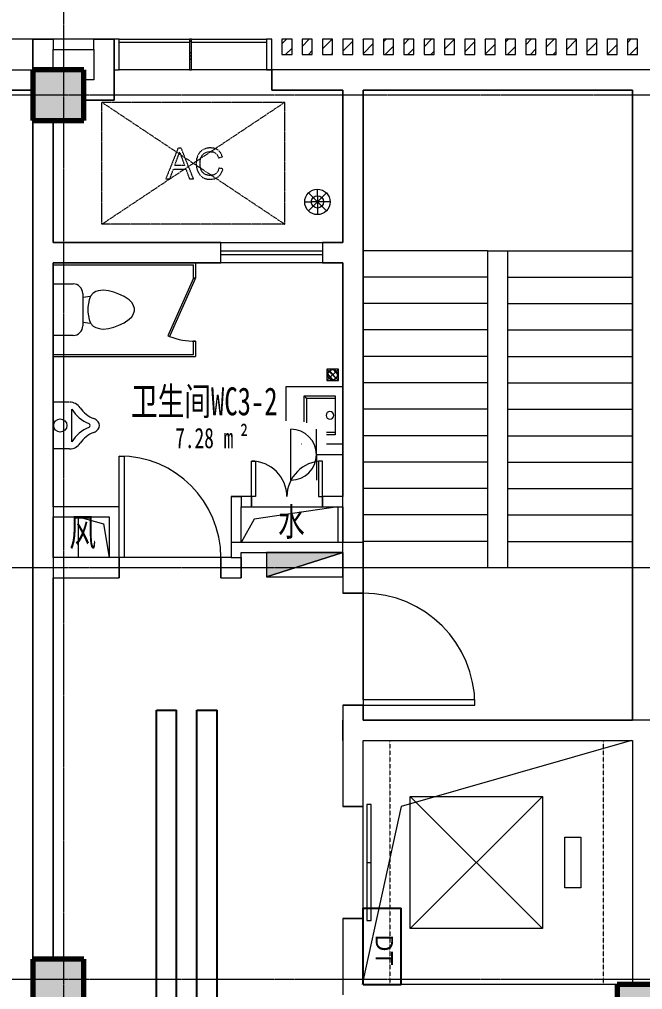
# Model space of a CAD drawing. Header units: millimetres. Extents: x 147592 to 208617, y -27981 to 8299.
# Drawn here: x 164868 to 171000, y -8800 to 746 of the extents above; entities that cross this region are included whole.
import ezdxf

# ---------------------------------------------------------------- set-up
doc = ezdxf.new("R2010")
doc.units = ezdxf.units.MM
for name, pattern in [('Dash_2_', [6.35, 3.175, -3.175]), ('TJ Dash', [1.6, 1, -0.6]), ('划线', [6.35, 3.175, -3.175]), ('架空线', [3.97, 2.38, -1.59]), ('轴网线', [22.24, 12.7, -3.18, 3.18, -3.18])]:
    doc.linetypes.add(name, pattern=pattern)
for name, color, linetype, lineweight, true_color in [('A-____-NOTE-TEXT', 1, 'Continuous', 25, 0xff0000), ('A-DOOR-____-MCUT', 7, 'Continuous', 13, 0x00007f), ('A-FLOR-____-OTLN', 7, 'Continuous', 13, 0x007f00), ('A-GLAZ-____-OTLN', 7, 'Continuous', 13, 0x00007f)]:
    doc.layers.add(name, color=color, linetype=linetype, lineweight=lineweight, true_color=true_color)
for name, color, linetype, lineweight in [('A-AREA-____-IDEN', 7, 'Continuous', 5), ('A-DETL-____-OTLN', 7, 'Continuous', 5), ('A-DETL-GENF-OTLN', 7, 'Continuous', 5), ('A-GLAZ-CWMG-MCUT', 7, 'Continuous', 13), ('A-GLAZ-CWMG-OTLN', 7, 'Continuous', 5), ('A-WALL-____-MCUT', 7, 'Continuous', 13), ('A-WALL-____-OTLN', 7, 'Continuous', 13), ('E-CABL-TRAY-OTLN', 7, 'Continuous', 35), ('E-ELEC-FIXT-OTLN', 7, 'Continuous', 5), ('I-WALL-____-OTLN', 7, 'Continuous', 13), ('M-EQPM-____-HDLN', 7, '划线', 5), ('P-SANR-FIXT-HDLN', 7, '划线', 5), ('P-SANR-FIXT-OTLN', 7, 'Continuous', 5), ('Q-SPCQ-____-OTLN', 7, 'Continuous', 5), ('S-GRID-____-OTLN', 7, 'Continuous', 5), ('S-STRS-____-OTLN', 7, 'Continuous', 5)]:
    doc.layers.add(name, color=color, linetype=linetype, lineweight=lineweight)
doc.styles.add('TJ_FangSong', font='', dxfattribs={"height": 170})
doc.styles.add('仿宋', font='', dxfattribs={"width": 0.7, "height": 200})
doc.styles.add('仿宋_1', font='', dxfattribs={"width": 0.7, "height": 275})
doc.styles.get('TJ_FangSong').set_extended_font_data('TJ_FangSong')
doc.styles.get('仿宋').set_extended_font_data('FangSong')
doc.styles.get('仿宋_1').set_extended_font_data('FangSong')

# ---------------------------------------------------------------- blocks, each defined once
blk = doc.blocks.new('TJ单扇平开门 - M1023-2001523-ELV_4F')
at = {"layer": 'A-DOOR-____-MCUT', "color": 251, "lineweight": 5, "true_color": 0x515151}
for p, q in [((450, -100), (500, -100)), ((450, -1100), (450, -100)), ((500, -100), (500, -600)), ((500, -600), (500, -1100)), ((500, -1100), (450, -1100))]:
    blk.add_line(p, q, dxfattribs=at)
at = {"layer": 'A-DOOR-____-MCUT', "color": 173, "lineweight": 5, "true_color": 0x5151be}
blk.add_arc((500, -100), 1000, 180, 270, dxfattribs=at)
blk = doc.blocks.new('矩形竖梃 - 50_300mm 长方形-V18-ELV_4F')
at = {"layer": 'A-GLAZ-CWMG-MCUT', "color": 251, "lineweight": 5, "true_color": 0x515151}
for p, q in [((-50, 300), (0, 300)), ((-50, 0), (-50, 300)), ((0, 300), (0, 0)), ((0, 0), (-50, 0))]:
    blk.add_line(p, q, dxfattribs=at)
blk = doc.blocks.new('矩形竖梃 - 50_300mm 长方形-V19-ELV_4F')
at = {"layer": 'A-GLAZ-CWMG-MCUT', "color": 251, "lineweight": 5, "true_color": 0x515151}
for p, q in [((0, 300), (-50, 300)), ((-50, 300), (-50, 0)), ((0, 0), (0, 300)), ((-50, 0), (0, 0))]:
    blk.add_line(p, q, dxfattribs=at)
blk = doc.blocks.new('矩形竖梃 - 30mm 正方形-2021529-ELV_4F')
at = {"layer": 'A-GLAZ-CWMG-OTLN', "color": 251, "true_color": 0x515151}
for p, q in [((165850, 550), (166540, 550)), ((166540, 520), (165850, 520))]:
    blk.add_line(p, q, dxfattribs=at)
blk = doc.blocks.new('矩形竖梃 - 30mm 正方形-2021532-ELV_4F')
at = {"layer": 'A-GLAZ-CWMG-OTLN', "color": 251, "true_color": 0x515151}
for p, q in [((166560, 550), (167300, 550)), ((167300, 520), (166560, 520))]:
    blk.add_line(p, q, dxfattribs=at)
blk = doc.blocks.new('电梯门 - 1100mm_入口宽度-1329516-ELV_4F')
at = {"layer": 'Q-SPCQ-____-OTLN', "color": 251, "true_color": 0x515151}
for p, q in [((570, 180), (-570, 180)), ((-570, 180), (-570, 135)), ((-570, 135), (570, 135)), ((0, 135), (0, 180)), ((570, 135), (570, 180))]:
    blk.add_line(p, q, dxfattribs=at)
blk = doc.blocks.new('左右推拉窗 - C1015-1399711-ELV_4F')
at = {"layer": 'A-GLAZ-____-OTLN', "color": 251, "lineweight": 5, "true_color": 0x515151}
for p, q in [((-490.5, -166.9), (-490.5, 33.1)), ((-490.5, 33.1), (509.5, 33.1)), ((509.5, 33.1), (509.5, -166.9)), ((-490.5, -46.9), (509.5, -46.9)), ((509.5, -86.9), (-490.5, -86.9)), ((509.5, -166.9), (-490.5, -166.9))]:
    blk.add_line(p, q, dxfattribs=at)
blk = doc.blocks.new('TJ客梯 - 1300_1300 TYP2-2462570-ELV_4F')
at = {"layer": 'Q-SPCQ-____-OTLN', "color": 13, "linetype": 'TJ Dash', "true_color": 0xff5151}
for p, q in [((1200, 1050), (-1200, 1050)), ((-1200, -1050), (-1200, 1050)), ((1200, 1050), (-1200, 1050)), ((1200, 1050), (1200, -1050)), ((1200, -1050), (-1200, -1050)), ((1200, -1050), (-1200, -1050))]:
    blk.add_line(p, q, dxfattribs=at)
at = {"layer": 'Q-SPCQ-____-OTLN', "color": 131, "true_color": 0x51ffff}
for p, q in [((-650, 850), (650, -450)), ((650, 850), (-650, -450)), ((-650, -450), (-650, 850)), ((-650, 850), (650, 850)), ((650, 850), (650, -450)), ((650, -450), (-650, -450)), ((-250, -830), (-250, -670)), ((-250, -670), (250, -670)), ((250, -670), (250, -830)), ((250, -830), (-250, -830))]:
    blk.add_line(p, q, dxfattribs=at)
blk = doc.blocks.new('TJ双扇平开门 - FMC0723-2632022-ELV_4F')
at = {"layer": 'A-DOOR-____-MCUT', "color": 251, "lineweight": 5, "true_color": 0x515151}
for p, q in [((-350, 50), (-350, 400)), ((-350, 400), (-310, 400)), ((-310, 400), (-310, 50)), ((350, 400), (310, 400)), ((310, 400), (310, 50)), ((350, 50), (350, 400)), ((-310, 50), (-350, 50)), ((310, 50), (350, 50))]:
    blk.add_line(p, q, dxfattribs=at)
at = {"layer": 'A-DOOR-____-MCUT', "color": 173, "lineweight": 5, "true_color": 0x5151be}
for centre, start, end in [((-350, 50), 0, 90), ((350, 50), 90, 180)]:
    blk.add_arc(centre, 350, start, end, dxfattribs=at)
blk = doc.blocks.new('消火栓明装 - 消火栓明装-1641868-ELV_4F')
at = {"layer": 'A-DETL-GENF-OTLN', "true_color": 0x888888}
blk.add_hatch(color=252, dxfattribs=at).paths.add_polyline_path([(-375, -240), (375, 0), (-375, 0)], flags=0)
at = {"layer": 'A-DETL-GENF-OTLN', "color": 251, "true_color": 0x515151}
for p, q in [((375, 0), (-375, -240)), ((-375, -240), (375, 0)), ((375, 0), (-375, 0)), ((-375, 0), (-375, -240)), ((375, -240), (375, 0)), ((-375, -240), (375, -240))]:
    blk.add_line(p, q, dxfattribs=at)
blk = doc.blocks.new('矩形竖梃 - 100_100mm 木色铝方通-1971213-ELV_4F')
at = {"layer": 'A-GLAZ-CWMG-OTLN', "true_color": 0x515151}
h = blk.add_hatch(dxfattribs=at)
h.set_pattern_fill('FP_29', color=251, style=0, pattern_type=2)
h.set_pattern_definition([(315, (-167500.01, 549.98), (70.71068, 70.71068), [])])
h.paths.add_polyline_path([(50, 150), (50, 0), (-50, 0), (-50, 150)], flags=0)
at = {"layer": 'A-GLAZ-CWMG-MCUT', "color": 251, "lineweight": 5, "true_color": 0x515151}
for p, q in [((-50, 150), (50, 150)), ((-50, 0), (-50, 150)), ((50, 150), (50, 0)), ((50, 0), (-50, 0))]:
    blk.add_line(p, q, dxfattribs=at)
blk = doc.blocks.new('矩形竖梃 - 100_100mm 木色铝方通-V41-ELV_4F')
at = {"layer": 'A-GLAZ-CWMG-OTLN', "true_color": 0x515151}
h = blk.add_hatch(dxfattribs=at)
h.set_pattern_fill('FP_30', color=251, style=0, pattern_type=2)
h.set_pattern_definition([(315, (-167700.01, 549.98), (70.71068, 70.71068), [])])
h.paths.add_polyline_path([(50, 150), (50, 0), (-50, 0), (-50, 150)], flags=0)
at = {"layer": 'A-GLAZ-CWMG-MCUT', "color": 251, "lineweight": 5, "true_color": 0x515151}
for p, q in [((-50, 150), (50, 150)), ((-50, 0), (-50, 150)), ((50, 150), (50, 0)), ((50, 0), (-50, 0))]:
    blk.add_line(p, q, dxfattribs=at)
blk = doc.blocks.new('矩形竖梃 - 100_100mm 木色铝方通-V42-ELV_4F')
at = {"layer": 'A-GLAZ-CWMG-OTLN', "true_color": 0x515151}
h = blk.add_hatch(dxfattribs=at)
h.set_pattern_fill('FP_31', color=251, style=0, pattern_type=2)
h.set_pattern_definition([(315, (-167900.01, 549.98), (70.71068, 70.71068), [])])
h.paths.add_polyline_path([(50, 150), (50, 0), (-50, 0), (-50, 150)], flags=0)
at = {"layer": 'A-GLAZ-CWMG-MCUT', "color": 251, "lineweight": 5, "true_color": 0x515151}
for p, q in [((-50, 150), (50, 150)), ((-50, 0), (-50, 150)), ((50, 150), (50, 0)), ((50, 0), (-50, 0))]:
    blk.add_line(p, q, dxfattribs=at)
blk = doc.blocks.new('矩形竖梃 - 100_100mm 木色铝方通-V43-ELV_4F')
at = {"layer": 'A-GLAZ-CWMG-OTLN', "true_color": 0x515151}
h = blk.add_hatch(dxfattribs=at)
h.set_pattern_fill('FP_32', color=251, style=0, pattern_type=2)
h.set_pattern_definition([(315, (-168100.01, 549.98), (70.71068, 70.71068), [])])
h.paths.add_polyline_path([(50, 150), (50, 0), (-50, 0), (-50, 150)], flags=0)
at = {"layer": 'A-GLAZ-CWMG-MCUT', "color": 251, "lineweight": 5, "true_color": 0x515151}
for p, q in [((-50, 150), (50, 150)), ((-50, 0), (-50, 150)), ((50, 150), (50, 0)), ((50, 0), (-50, 0))]:
    blk.add_line(p, q, dxfattribs=at)
blk = doc.blocks.new('矩形竖梃 - 100_100mm 木色铝方通-V44-ELV_4F')
at = {"layer": 'A-GLAZ-CWMG-OTLN', "true_color": 0x515151}
h = blk.add_hatch(dxfattribs=at)
h.set_pattern_fill('FP_33', color=251, style=0, pattern_type=2)
h.set_pattern_definition([(315, (-168300.01, 549.98), (70.71068, 70.71068), [])])
h.paths.add_polyline_path([(50, 150), (50, 0), (-50, 0), (-50, 150)], flags=0)
at = {"layer": 'A-GLAZ-CWMG-MCUT', "color": 251, "lineweight": 5, "true_color": 0x515151}
for p, q in [((-50, 150), (50, 150)), ((-50, 0), (-50, 150)), ((50, 150), (50, 0)), ((50, 0), (-50, 0))]:
    blk.add_line(p, q, dxfattribs=at)
blk = doc.blocks.new('矩形竖梃 - 100_100mm 木色铝方通-V45-ELV_4F')
at = {"layer": 'A-GLAZ-CWMG-OTLN', "true_color": 0x515151}
h = blk.add_hatch(dxfattribs=at)
h.set_pattern_fill('FP_34', color=251, style=0, pattern_type=2)
h.set_pattern_definition([(315, (-168500.01, 549.98), (70.71068, 70.71068), [])])
h.paths.add_polyline_path([(50, 150), (50, 0), (-50, 0), (-50, 150)], flags=0)
at = {"layer": 'A-GLAZ-CWMG-MCUT', "color": 251, "lineweight": 5, "true_color": 0x515151}
for p, q in [((-50, 150), (50, 150)), ((-50, 0), (-50, 150)), ((50, 150), (50, 0)), ((50, 0), (-50, 0))]:
    blk.add_line(p, q, dxfattribs=at)
blk = doc.blocks.new('矩形竖梃 - 100_100mm 木色铝方通-V46-ELV_4F')
at = {"layer": 'A-GLAZ-CWMG-OTLN', "true_color": 0x515151}
h = blk.add_hatch(dxfattribs=at)
h.set_pattern_fill('FP_35', color=251, style=0, pattern_type=2)
h.set_pattern_definition([(315, (-168700.01, 549.98), (70.71068, 70.71068), [])])
h.paths.add_polyline_path([(50, 150), (50, 0), (-50, 0), (-50, 150)], flags=0)
at = {"layer": 'A-GLAZ-CWMG-MCUT', "color": 251, "lineweight": 5, "true_color": 0x515151}
for p, q in [((-50, 150), (50, 150)), ((-50, 0), (-50, 150)), ((50, 150), (50, 0)), ((50, 0), (-50, 0))]:
    blk.add_line(p, q, dxfattribs=at)
blk = doc.blocks.new('矩形竖梃 - 100_100mm 木色铝方通-V47-ELV_4F')
at = {"layer": 'A-GLAZ-CWMG-OTLN', "true_color": 0x515151}
h = blk.add_hatch(dxfattribs=at)
h.set_pattern_fill('FP_36', color=251, style=0, pattern_type=2)
h.set_pattern_definition([(315, (-168900.01, 549.98), (70.71068, 70.71068), [])])
h.paths.add_polyline_path([(50, 150), (50, 0), (-50, 0), (-50, 150)], flags=0)
at = {"layer": 'A-GLAZ-CWMG-MCUT', "color": 251, "lineweight": 5, "true_color": 0x515151}
for p, q in [((-50, 150), (50, 150)), ((-50, 0), (-50, 150)), ((50, 150), (50, 0)), ((50, 0), (-50, 0))]:
    blk.add_line(p, q, dxfattribs=at)
blk = doc.blocks.new('矩形竖梃 - 100_100mm 木色铝方通-V48-ELV_4F')
at = {"layer": 'A-GLAZ-CWMG-OTLN', "true_color": 0x515151}
h = blk.add_hatch(dxfattribs=at)
h.set_pattern_fill('FP_37', color=251, style=0, pattern_type=2)
h.set_pattern_definition([(315, (-169100.01, 549.98), (70.71068, 70.71068), [])])
h.paths.add_polyline_path([(50, 150), (50, 0), (-50, 0), (-50, 150)], flags=0)
at = {"layer": 'A-GLAZ-CWMG-MCUT', "color": 251, "lineweight": 5, "true_color": 0x515151}
for p, q in [((-50, 150), (50, 150)), ((-50, 0), (-50, 150)), ((50, 150), (50, 0)), ((50, 0), (-50, 0))]:
    blk.add_line(p, q, dxfattribs=at)
blk = doc.blocks.new('矩形竖梃 - 100_100mm 木色铝方通-V49-ELV_4F')
at = {"layer": 'A-GLAZ-CWMG-OTLN', "true_color": 0x515151}
h = blk.add_hatch(dxfattribs=at)
h.set_pattern_fill('FP_38', color=251, style=0, pattern_type=2)
h.set_pattern_definition([(315, (-169300.01, 549.98), (70.71068, 70.71068), [])])
h.paths.add_polyline_path([(50, 150), (50, 0), (-50, 0), (-50, 150)], flags=0)
at = {"layer": 'A-GLAZ-CWMG-MCUT', "color": 251, "lineweight": 5, "true_color": 0x515151}
for p, q in [((-50, 150), (50, 150)), ((-50, 0), (-50, 150)), ((50, 150), (50, 0)), ((50, 0), (-50, 0))]:
    blk.add_line(p, q, dxfattribs=at)
blk = doc.blocks.new('矩形竖梃 - 100_100mm 木色铝方通-V50-ELV_4F')
at = {"layer": 'A-GLAZ-CWMG-OTLN', "true_color": 0x515151}
h = blk.add_hatch(dxfattribs=at)
h.set_pattern_fill('FP_39', color=251, style=0, pattern_type=2)
h.set_pattern_definition([(315, (-169500.01, 549.98), (70.71068, 70.71068), [])])
h.paths.add_polyline_path([(50, 150), (50, 0), (-50, 0), (-50, 150)], flags=0)
at = {"layer": 'A-GLAZ-CWMG-MCUT', "color": 251, "lineweight": 5, "true_color": 0x515151}
for p, q in [((-50, 150), (50, 150)), ((-50, 0), (-50, 150)), ((50, 150), (50, 0)), ((50, 0), (-50, 0))]:
    blk.add_line(p, q, dxfattribs=at)
blk = doc.blocks.new('矩形竖梃 - 100_100mm 木色铝方通-V51-ELV_4F')
at = {"layer": 'A-GLAZ-CWMG-OTLN', "true_color": 0x515151}
h = blk.add_hatch(dxfattribs=at)
h.set_pattern_fill('FP_40', color=251, style=0, pattern_type=2)
h.set_pattern_definition([(315, (-169700.01, 549.98), (70.71068, 70.71068), [])])
h.paths.add_polyline_path([(50, 150), (50, 0), (-50, 0), (-50, 150)], flags=0)
at = {"layer": 'A-GLAZ-CWMG-MCUT', "color": 251, "lineweight": 5, "true_color": 0x515151}
for p, q in [((-50, 150), (50, 150)), ((-50, 0), (-50, 150)), ((50, 150), (50, 0)), ((50, 0), (-50, 0))]:
    blk.add_line(p, q, dxfattribs=at)
blk = doc.blocks.new('矩形竖梃 - 100_100mm 木色铝方通-V52-ELV_4F')
at = {"layer": 'A-GLAZ-CWMG-OTLN', "true_color": 0x515151}
h = blk.add_hatch(dxfattribs=at)
h.set_pattern_fill('FP_41', color=251, style=0, pattern_type=2)
h.set_pattern_definition([(315, (-169900.01, 549.98), (70.71068, 70.71068), [])])
h.paths.add_polyline_path([(50, 150), (50, 0), (-50, 0), (-50, 150)], flags=0)
at = {"layer": 'A-GLAZ-CWMG-MCUT', "color": 251, "lineweight": 5, "true_color": 0x515151}
for p, q in [((-50, 150), (50, 150)), ((-50, 0), (-50, 150)), ((50, 150), (50, 0)), ((50, 0), (-50, 0))]:
    blk.add_line(p, q, dxfattribs=at)
blk = doc.blocks.new('矩形竖梃 - 100_100mm 木色铝方通-V53-ELV_4F')
at = {"layer": 'A-GLAZ-CWMG-OTLN', "true_color": 0x515151}
h = blk.add_hatch(dxfattribs=at)
h.set_pattern_fill('FP_42', color=251, style=0, pattern_type=2)
h.set_pattern_definition([(315, (-170100.01, 549.98), (70.71068, 70.71068), [])])
h.paths.add_polyline_path([(50, 150), (50, 0), (-50, 0), (-50, 150)], flags=0)
at = {"layer": 'A-GLAZ-CWMG-MCUT', "color": 251, "lineweight": 5, "true_color": 0x515151}
for p, q in [((-50, 150), (50, 150)), ((-50, 0), (-50, 150)), ((50, 150), (50, 0)), ((50, 0), (-50, 0))]:
    blk.add_line(p, q, dxfattribs=at)
blk = doc.blocks.new('矩形竖梃 - 100_100mm 木色铝方通-V54-ELV_4F')
at = {"layer": 'A-GLAZ-CWMG-OTLN', "true_color": 0x515151}
h = blk.add_hatch(dxfattribs=at)
h.set_pattern_fill('FP_43', color=251, style=0, pattern_type=2)
h.set_pattern_definition([(315, (-170300.01, 549.98), (70.71068, 70.71068), [])])
h.paths.add_polyline_path([(50, 150), (50, 0), (-50, 0), (-50, 150)], flags=0)
at = {"layer": 'A-GLAZ-CWMG-MCUT', "color": 251, "lineweight": 5, "true_color": 0x515151}
for p, q in [((-50, 150), (50, 150)), ((-50, 0), (-50, 150)), ((50, 150), (50, 0)), ((50, 0), (-50, 0))]:
    blk.add_line(p, q, dxfattribs=at)
blk = doc.blocks.new('矩形竖梃 - 100_100mm 木色铝方通-V55-ELV_4F')
at = {"layer": 'A-GLAZ-CWMG-OTLN', "true_color": 0x515151}
h = blk.add_hatch(dxfattribs=at)
h.set_pattern_fill('FP_44', color=251, style=0, pattern_type=2)
h.set_pattern_definition([(315, (-170500.01, 549.98), (70.71068, 70.71068), [])])
h.paths.add_polyline_path([(50, 150), (50, 0), (-50, 0), (-50, 150), (-46.7, 150)], flags=0)
at = {"layer": 'A-GLAZ-CWMG-MCUT', "color": 251, "lineweight": 5, "true_color": 0x515151}
for p, q in [((-50, 150), (50, 150)), ((-50, 0), (-50, 150)), ((50, 150), (50, 0)), ((50, 0), (-50, 0))]:
    blk.add_line(p, q, dxfattribs=at)
blk = doc.blocks.new('矩形竖梃 - 100_100mm 木色铝方通-V56-ELV_4F')
at = {"layer": 'A-GLAZ-CWMG-OTLN', "true_color": 0x515151}
h = blk.add_hatch(dxfattribs=at)
h.set_pattern_fill('FP_45', color=251, style=0, pattern_type=2)
h.set_pattern_definition([(315, (-170700.01, 549.98), (70.71068, 70.71068), [])])
h.paths.add_polyline_path([(50, 150), (50, 0), (-50, 0), (-50, 150)], flags=0)
at = {"layer": 'A-GLAZ-CWMG-MCUT', "color": 251, "lineweight": 5, "true_color": 0x515151}
for p, q in [((-50, 150), (50, 150)), ((-50, 0), (-50, 150)), ((50, 150), (50, 0)), ((50, 0), (-50, 0))]:
    blk.add_line(p, q, dxfattribs=at)
blk = doc.blocks.new('矩形竖梃 - 100_100mm 木色铝方通-V57-ELV_4F')
at = {"layer": 'A-GLAZ-CWMG-OTLN', "true_color": 0x515151}
h = blk.add_hatch(dxfattribs=at)
h.set_pattern_fill('FP_46', color=251, style=0, pattern_type=2)
h.set_pattern_definition([(315, (-170900.01, 549.98), (70.71068, 70.71068), [])])
h.paths.add_polyline_path([(50, 150), (50, 0), (-50, 0), (-50, 150)], flags=0)
at = {"layer": 'A-GLAZ-CWMG-MCUT', "color": 251, "lineweight": 5, "true_color": 0x515151}
for p, q in [((-50, 150), (50, 150)), ((-50, 0), (-50, 150)), ((50, 150), (50, 0)), ((50, 0), (-50, 0))]:
    blk.add_line(p, q, dxfattribs=at)
blk = doc.blocks.new('雨水斗 2d - 地漏 R100-669040-ELV_4F')
at = {"layer": 'Q-SPCQ-____-OTLN', "color": 251, "true_color": 0x515151}
for p, q in [((0, 60), (0, 125)), ((-125, 0), (-60, 0)), ((-42.4, 42.4), (-88.4, 88.4)), ((125, 0), (-60, 0)), ((88.4, 88.4), (-42.4, -42.4)), ((-42.4, 42.4), (88.4, -88.4)), ((0, 60), (0, -125)), ((-88.4, -88.4), (-42.4, -42.4))]:
    blk.add_line(p, q, dxfattribs=at)
for radius in [125, 60]:
    blk.add_circle((0, 0), radius, dxfattribs=at)
blk = doc.blocks.new('TJ单扇平开门 - FMB1222a-1649782-ELV_4F')
at = {"layer": 'A-DOOR-____-MCUT', "color": 251, "lineweight": 5, "true_color": 0x515151}
for p, q in [((550, 1200), (500, 1200)), ((500, 1200), (500, 100)), ((550, 100), (550, 1200)), ((500, 100), (550, 100))]:
    blk.add_line(p, q, dxfattribs=at)
at = {"layer": 'A-DOOR-____-MCUT', "color": 173, "lineweight": 5, "true_color": 0x5151be}
blk.add_arc((550, 100), 1100, 90, 180, dxfattribs=at)
blk = doc.blocks.new('矩形竖梃 - TJ隐框 20_250-1986348-ELV_4F')
at = {"layer": 'A-GLAZ-CWMG-OTLN', "true_color": 0x515151}
h = blk.add_hatch(dxfattribs=at)
h.set_pattern_fill('FP_63', color=251, style=0, pattern_type=2)
h.set_pattern_definition([(315, (-166550.01, 549.98), (88.38835, 88.38835), []), (315, (-166518.76, 549.98), (176.776695, 0), []), (315, (-166581.26, 549.98), (176.776695, 0), [])])
h.paths.add_polyline_path([(10, 300), (10, 0), (-10, 0), (-10, 300)], flags=0)
at = {"layer": 'A-GLAZ-CWMG-MCUT', "color": 251, "lineweight": 5, "true_color": 0x515151}
for p, q in [((-10, 300), (10, 300)), ((-10, 0), (-10, 300)), ((10, 300), (10, 0)), ((10, 0), (-10, 0))]:
    blk.add_line(p, q, dxfattribs=at)
blk = doc.blocks.new('矩形竖梃 - 50_300mm 长方形-1986393-ELV_4F')
at = {"layer": 'A-GLAZ-CWMG-OTLN', "color": 251, "true_color": 0x515151}
blk.add_line((0, -300), (0, 0), dxfattribs=at)
blk = doc.blocks.new('TJ空调外机 - TJ空调外机1800_1200-1400100-ELV_4F')
at = {"layer": 'M-EQPM-____-HDLN', "color": 250, "linetype": 'Dash_2_', "true_color": 0x444444}
for p, q in [((900, 600), (-900, -600)), ((-900, 600), (900, -600)), ((-900, -600), (-900, 600)), ((-900, 600), (900, 600)), ((900, -600), (900, 600)), ((-151.6, 147.9), (-271.9, -153.4)), ((-154.4, 59), (-135.6, 110.3)), ((-119.6, 147.9), (-151.6, 147.9)), ((-135.6, 110.3), (-114.5, 52.5)), ((0.7, -153.4), (-119.6, 147.9)), ((66.3, 112.2), (44.7, 81.4)), ((95.4, 134.5), (66.3, 112.2)), ((87.2, 80), (107.4, 98.9)), ((130, 148.1), (95.4, 134.5)), ((107.4, 98.9), (134, 110.9)), ((167.8, 152.6), (130, 148.1)), ((134, 110.9), (166.4, 115)), ((166.4, 115), (194.4, 111.3)), ((209.1, 146.8), (167.8, 152.6)), ((194.4, 111.3), (217.3, 100.4)), ((227.1, 139.4), (209.1, 146.8)), ((217.3, 100.4), (235.1, 81.6)), ((243.3, 129.2), (227.1, 139.4)), ((257.4, 116.2), (243.3, 129.2)), ((269.2, 100.9), (257.4, 116.2)), ((285.8, 63.1), (269.2, 100.9)), ((-183.9, -21.6), (-154.4, 59)), ((-114.5, 52.5), (-87.3, -21.6)), ((31.3, 43.5), (26.9, -0.5)), ((44.7, 81.4), (31.3, 43.5)), ((64.5, -0.4), (66.9, 28)), ((66.9, 28), (74.1, 55.6)), ((74.1, 55.6), (87.2, 80)), ((235.1, 81.6), (248.2, 54.1)), ((248.2, 54.1), (285.8, 63.1)), ((-232.1, -153.4), (-197.7, -59.3)), ((-197.7, -59.3), (-73.6, -59.3)), ((-87.3, -21.6), (-183.9, -21.6)), ((-73.6, -59.3), (-39.1, -153.4)), ((26.9, -0.5), (30.8, -42.1)), ((30.8, -42.1), (42.6, -81)), ((42.6, -81), (62, -114.1)), ((67.4, -35.2), (64.5, -0.4)), ((75.9, -65.3), (67.4, -35.2)), ((90.4, -89.5), (75.9, -65.3)), ((111.3, -106.7), (90.4, -89.5)), ((240.7, -78.6), (220.9, -101.8)), ((252.9, -46.3), (240.7, -78.6)), ((290.5, -56), (252.9, -46.3)), ((273.2, -99.9), (283.1, -79.4)), ((283.1, -79.4), (290.5, -56)), ((-271.9, -153.4), (-232.1, -153.4)), ((-39.1, -153.4), (0.7, -153.4)), ((62, -114.1), (88.6, -138.3)), ((88.6, -138.3), (123.3, -153.2)), ((136.3, -117), (111.3, -106.7)), ((123.3, -153.2), (167, -158.1)), ((163.3, -120.5), (136.3, -117)), ((194.7, -115.8), (163.3, -120.5)), ((167, -158.1), (189.4, -156.5)), ((189.4, -156.5), (210.1, -151.6)), ((220.9, -101.8), (194.7, -115.8)), ((210.1, -151.6), (228.9, -143.4)), ((228.9, -143.4), (245.9, -132)), ((245.9, -132), (260.8, -117.4)), ((260.8, -117.4), (273.2, -99.9)), ((900, -600), (-900, -600))]:
    blk.add_line(p, q, dxfattribs=at)
blk = doc.blocks.new('TJ地漏 - TJ卫生间地漏-1319877-ELV_4F')
at = {"layer": 'P-SANR-FIXT-HDLN', "color": 250, "linetype": 'Continuous', "true_color": 0x444444}
for p, q in [((-56, -56), (56, 56)), ((56, -56), (-56, 56)), ((56, 56), (-56, 56)), ((-56, 56), (-56, -56)), ((56, -56), (56, 56)), ((-56, -56), (56, -56))]:
    blk.add_line(p, q, dxfattribs=at)
at = {"layer": 'P-SANR-FIXT-OTLN', "color": 160, "true_color": 0x4444ff}
for p, q in [((-9.5, -49.1), (-50, 0.2)), ((-6.9, -49.5), (-49.9, 2.9)), ((30.8, -39.4), (-32.6, 37.9)), ((49.5, -6.9), (2.9, 49.9)), ((49.8, -4.5), (5.3, 49.7))]:
    blk.add_line(p, q, dxfattribs=at)
blk.add_circle((0, 0), 50, dxfattribs=at)
at = {"layer": 'P-SANR-FIXT-OTLN', "color": 250, "true_color": 0x444444}
for start, end in [(90, 270), (270, 90)]:
    blk.add_arc((0, 0), 50, start, end, dxfattribs=at)
blk = doc.blocks.new('TJ洗脸盆-矩形 - 560 mmx560 mm-866088-ELV_4F')
at = {"layer": 'P-SANR-FIXT-OTLN', "color": 250, "true_color": 0x444444}
for p, q in [((167490, -2870), (167490, -3202.6)), ((168050, -2870), (167490, -2870)), ((168050, -3430), (168050, -2870)), ((167668.8, -2959.5), (167973.8, -2959.5)), ((167668.8, -3214.1), (167668.8, -2959.5)), ((167668.8, -2959.5), (167694.2, -2984.9)), ((167973.8, -2984.9), (167694.2, -2984.9)), ((167694.2, -2984.9), (167694.2, -3224.6)), ((167973.8, -2959.5), (167973.8, -3340.5)), ((167890, -3315.1), (167973.8, -3315.1)), ((167973.8, -3340.5), (167890, -3340.5)), ((167640, -3430), (167643.1, -3430)), ((167890, -3430), (168050, -3430))]:
    blk.add_line(p, q, dxfattribs=at)
for start, end in [(90, 270), (270, 90)]:
    blk.add_arc((167923, -3150), 38.1, start, end, dxfattribs=at)
blk = doc.blocks.new('TJ小便器-壁挂式 - 标准-869850-ELV_4F')
at = {"layer": 'A-DETL-GENF-OTLN', "color": 250, "true_color": 0x444444}
for p, q in [((165353.2, -3020), (165200, -3020)), ((165200, -3480), (165200, -3020)), ((165385, -3410), (165385, -3090)), ((165361.2, -3480), (165200, -3480))]:
    blk.add_line(p, q, dxfattribs=at)
blk.add_circle((165270, -3250), 65, dxfattribs=at)
for centre, radius, start, end in [((165361.2, -3145), 125, 33.3897, 90), ((165675.5, -2916.2), 338.5, 210.89349, 248.60828), ((165689.6, -2928.5), 268.3, 213.3897, 250.50602), ((165544.7, -3250), 20, 291.39172, 68.60828), ((165570, -3266.3), 90, 36.06567, 70.50602), ((165592.4, -3250), 62.3, 323.93433, 36.06567), ((165675.5, -3583.8), 338.5, 111.39172, 149.10651), ((165689.6, -3571.5), 268.3, 109.49398, 146.6103), ((165570, -3233.7), 90, 289.49398, 323.93433), ((165361.2, -3355), 125, 270, 326.6103)]:
    blk.add_arc(centre, radius, start, end, dxfattribs=at)
blk = doc.blocks.new('单个座便器隔间 - 单个座便器隔间-1853707-ELV_4F')
at = {"layer": 'P-SANR-FIXT-OTLN', "color": 250, "true_color": 0x444444}
for p, q in [((-10, 0), (-10, 1400)), ((-10, 1400), (140, 1400)), ((10, 0), (10, 1380)), ((140, 1380), (10, 1380)), ((140, 1400), (140, 1380)), ((148.1, 1398.3), (140, 1380)), ((140, 1380), (706.4, 1127.8)), ((148.1, 1398.3), (714.5, 1146.1)), ((760, 1400), (910, 1400)), ((760, 1400), (760, 1380)), ((890, 1380), (760, 1380)), ((890, 0), (890, 1380)), ((910, 0), (910, 1400)), ((706.4, 1127.8), (714.5, 1146.1)), ((380.4, 774.1), (355, 748.7)), ((402.4, 786.8), (380.4, 774.1)), ((437.3, 799.5), (402.4, 786.8)), ((462.7, 799.5), (437.3, 799.5)), ((497.6, 786.8), (462.7, 799.5)), ((519.6, 774.1), (497.6, 786.8)), ((545, 748.7), (519.6, 774.1)), ((319.8, 697.9), (296.1, 647.1)), ((355, 748.7), (319.8, 697.9)), ((580.2, 697.9), (545, 748.7)), ((603.9, 647.1), (580.2, 697.9)), ((277.6, 596.3), (263.9, 545.3)), ((296.1, 647.1), (277.6, 596.3)), ((622.4, 596.3), (603.9, 647.1)), ((636.1, 545.3), (622.4, 596.3)), ((263.9, 545.3), (259.5, 494.7)), ((259.5, 494.7), (261.7, 469.4)), ((640.5, 494.7), (636.1, 545.3)), ((638.3, 469.4), (640.5, 494.7)), ((261.7, 469.4), (266.2, 443.9)), ((266.2, 443.9), (273, 418.5)), ((273, 418.5), (287.4, 393.1)), ((287.4, 393.1), (317.7, 367.7)), ((582.3, 367.7), (612.6, 393.1)), ((612.6, 393.1), (627, 418.5)), ((627, 418.5), (633.8, 443.9)), ((633.8, 443.9), (638.3, 469.4)), ((291.3, 290.9), (608.8, 290.9)), ((317.7, 367.7), (352.6, 355)), ((326.5, 290.9), (317.7, 367.7)), ((352.6, 355), (424.6, 342.3)), ((424.6, 342.3), (475.4, 342.3)), ((475.4, 342.3), (547.4, 355)), ((547.4, 355), (582.3, 367.7)), ((573.5, 290.9), (582.3, 367.7)), ((196.6, 0), (196.6, 196.2)), ((703.4, 196.2), (703.4, 0)), ((703.4, 0), (196.6, 0))]:
    blk.add_line(p, q, dxfattribs=at)
for centre, radius, start, end in [((88.8, 1389.2), 671.3, 338.77043, 0.92479), ((291.3, 196.2), 94.6, 90, 180), ((608.8, 196.2), 94.6, 360, 90)]:
    blk.add_arc(centre, radius, start, end, dxfattribs=at)
blk = doc.blocks.new('YXQH_AR_B9-20_rvt-1-ELV_4F')
at = {"layer": 'A-DETL-GENF-OTLN', "true_color": 0xa1a1a1}
h = blk.add_hatch(dxfattribs=at)
h.set_pattern_fill('FP_68', color=253, style=0, pattern_type=2)
h.set_pattern_definition([(7.754, (-466.58, -204.02), (12.15805, 332.8942), [3.353, -1548.768]), (7.754, (776.34, 218.05), (12.15805, 332.8942), [3.353, -1548.768]), (9.74, (363.8, 116.2), (0.0001, 1266.291), [3.353, -588.363]), (9.74, (339.6, 204.2), (0.0001, 1266.291), [3.353, -588.363]), (68.882, (225.66, -61.6), (-140.1373, 1041.8589), [3.353, -1089.337]), (68.882, (129, -106.5), (-140.1373, 1041.8589), [3.353, -1089.337]), (56.297, (-51.2, 131.2), (-734.4827, 622.86), [3.353, -470.742]), (56.297, (137.8, 331.9), (-734.4827, 622.86), [3.353, -470.742]), (137.416, (187.59, 94.08), (-3935.054568, 3543.459496), [73.913, -9804.313]), (8.512, (90.05, 79.41), (3117.572636, 564.982686), [98.632, -5356.38]), (236.294, (133.21, 144.14), (-4467.173774, -6768.804336), [77.802, -13192.636]), (128.267, (122.16, 220.01), (-6131.736673, 7665.37486), [53.462, -17810.517]), (9.74, (48.62, 207.58), (3069.14795, 643.06413), [74.582, -10350.37]), (233.414, (89.018, 261.96), (-20834.0959632, -28103.0884394), [67.74, -56173.655]), (67.8, (40.48, -52.28), (439.74679, 1441.63531), [50.851, -3807.912]), (307.846, (0, 0), (856.01581, -814.9391), [66.124, -2950.443]), (45, (0, 0), (-176.7767, 176.7767), []), (355, (0, 0), (578.509, 689.44), [60, -660]), (7.754, (0, 0), (12.15805, 332.8942), [3.353, -1548.768]), (7.754, (517.27, 396.9), (12.15805, 332.8942), [3.353, -1548.768]), (7.754, (1048.8, 804.78), (12.15805, 332.8942), [3.353, -1548.768]), (9.74, (-323, 0), (0.0001, 1266.291), [3.353, -588.363]), (9.74, (-83.4, -219.6), (0.0001, 1266.291), [3.353, -588.363]), (9.74, (298.5, -569.5), (0.0001, 1266.291), [3.353, -588.363]), (68.882, (645.7, -553.4), (-140.1373, 1041.8589), [3.353, -1089.337]), (68.882, (-12.15, -134.3), (-140.1373, 1041.8589), [3.353, -1089.337]), (68.882, (-223, 0), (-140.1373, 1041.8589), [3.353, -1089.337]), (56.297, (0, 0), (-734.4827, 622.86), [3.353, -470.742]), (56.297, (378.7, 49.9), (-734.4827, 622.86), [3.353, -470.742]), (56.297, (1010.3, 133), (-734.4827, 622.86), [3.353, -470.742])])
h.paths.add_polyline_path([(165500, -17650), (165500, -17150), (165000, -17150), (165000, -17650)], flags=0)
h.paths.add_polyline_path([(182950, -17650), (182950, -17150), (182450, -17150), (182450, -17650)], flags=0)
h.paths.add_polyline_path([(173792.3, -17650), (174275, -17650), (174275, -17150), (173750, -17150), (173750, -17650)], flags=0)
h.paths.add_polyline_path([(170750, -9250), (171250, -9250), (171250, -8750), (170750, -8750)], flags=0)
h.paths.add_polyline_path([(176800, -9050), (176800, -8500), (176300, -8500), (176300, -9050)], flags=0)
h.paths.add_polyline_path([(165500, -9000), (165500, -8500), (165000, -8500), (165000, -9000)], flags=0)
h.paths.add_polyline_path([(183000, -8950), (183000, -8450), (182500, -8450), (182500, -8950)], flags=0)
h.paths.add_polyline_path([(182950, -7000), (182950, -6500), (182550, -6500), (182550, -7000)], flags=0)
h.paths.add_polyline_path([(176800, -350), (176800, 250), (176200, 250), (176200, -350), (176296.5, -350)], flags=0)
h.paths.add_polyline_path([(165000, -250), (165500, -250), (165500, 250), (165000, 250)], flags=0)
at = {"color": 251, "lineweight": 5, "true_color": 0x515151}
for p, q in [((168000, -4050), (167176.1, -4172.6)), ((165450, -4150), (165695, -4217.6)), ((167176.1, -4172.6), (167050, -4400)), ((165695, -4217.6), (165750, -4550)), ((170890, -6350), (168623.2, -7000)), ((168623.2, -7000), (168250, -8704.3)), ((168250, -8704.3), (168240, -8750))]:
    blk.add_line(p, q, dxfattribs=at)
at = {"layer": 'A-DETL-____-OTLN', "color": 160, "lineweight": 70, "true_color": 0x4444ff}
for p, q in [((165500, 250), (165000, 250)), ((165000, 250), (165000, -250)), ((165500, -250), (165500, 250)), ((165000, -250), (165500, -250)), ((165500, -8500), (165000, -8500)), ((165000, -8500), (165000, -9000)), ((165500, -9000), (165500, -8500)), ((171250, -8750), (170750, -8750)), ((170750, -8750), (170750, -9250))]:
    blk.add_line(p, q, dxfattribs=at)
at = {"layer": 'A-FLOR-____-OTLN', "color": 8, "lineweight": 5, "true_color": 0x7f7f7f}
for p, q in [((165000, 550), (163600, 550)), ((165000, 250), (165000, 550)), ((165800, 250), (165800, -50)), ((166540, 250), (165850, 250)), ((167300, 250), (166560, 250)), ((167350, 250), (167300, 250)), ((167350, 50), (167350, 250)), ((163600, 50), (165000, 50)), ((165000, -250), (165000, 50)), ((168050, 50), (167350, 50)), ((168050, -1450), (168050, 50)), ((165800, -50), (165500, -50)), ((165000, -8500), (165000, -250)), ((165200, -250), (165200, -1450)), ((165200, -1450), (166850, -1450)), ((167850, -1450), (168050, -1450)), ((166850, -1650), (165200, -1650)), ((165200, -1650), (165200, -4050)), ((168050, -1650), (167850, -1650)), ((168050, -3950), (168050, -1650)), ((168050, -4050), (168050, -3950)), ((165200, -4050), (165200, -4150)), ((167050, -4400), (167050, -4050)), ((167050, -4050), (167150, -4050)), ((167150, -4050), (167850, -4050)), ((167850, -4050), (168000, -4050)), ((168000, -4050), (168000, -4400)), ((168050, -4400), (168050, -4050)), ((165200, -4150), (165200, -4550)), ((165450, -4550), (165450, -4150)), ((165450, -4150), (165750, -4150)), ((165750, -4150), (165750, -4550)), ((168250, -4400), (166950, -4400)), ((166950, -4400), (166950, -4550)), ((168250, -4900), (168250, -4400)), ((165750, -4550), (165200, -4550)), ((165200, -4550), (165200, -4750)), ((165850, -4550), (165750, -4550)), ((165900, -4550), (165850, -4550)), ((166850, -4550), (165900, -4550)), ((166950, -4550), (166850, -4550)), ((165200, -4750), (165200, -8500)), ((168250, -5950), (168250, -4900)), ((168250, -6150), (168250, -6000)), ((170900, -6150), (168250, -6150)), ((171100, -6150), (170900, -6150)), ((168250, -6350), (170900, -6350)), ((168250, -7000), (168250, -6350)), ((170900, -6350), (170900, -8750)), ((168250, -8100), (168250, -7000)), ((168250, -8750), (168250, -8100)), ((170750, -8750), (168250, -8750)), ((170900, -8750), (170750, -8750))]:
    blk.add_line(p, q, dxfattribs=at)
at = {"layer": 'A-WALL-____-MCUT', "color": 251, "lineweight": 5, "true_color": 0x515151}
for p, q in [((165200, 550), (165000, 550)), ((165000, 550), (165000, 250)), ((165600, 550), (165200, 550)), ((165200, 550), (165200, 450)), ((165600, 450), (165600, 550)), ((165800, 550), (165600, 550)), ((165800, -50), (165800, 550)), ((165200, 250), (165200, 450)), ((165200, 450), (165600, 450)), ((165600, 450), (165600, 150)), ((174650, 250), (167350, 250)), ((167350, 250), (167350, 50)), ((165600, 150), (165500, 150)), ((167350, 50), (168050, 50)), ((168050, 50), (168050, -1450)), ((168250, -4900), (168250, 50)), ((168250, 50), (170900, 50)), ((170900, 50), (170900, -6150)), ((165500, -50), (165600, -50)), ((165600, -50), (165800, -50)), ((165000, -250), (165000, -8500)), ((165200, -1450), (165200, -250)), ((166850, -1450), (165200, -1450)), ((168050, -1450), (167850, -1450)), ((165200, -4050), (165200, -1650)), ((165200, -1650), (166850, -1650)), ((167850, -1650), (168050, -1650)), ((168050, -1650), (168050, -3950)), ((166950, -3950), (166950, -4550)), ((167050, -3950), (166950, -3950)), ((167150, -3950), (167050, -3950)), ((167050, -3950), (167050, -4050)), ((167150, -4050), (167150, -3950)), ((168050, -3950), (167850, -3950)), ((167850, -3950), (167850, -4050)), ((165850, -4050), (165200, -4050)), ((165850, -4150), (165850, -4050)), ((167050, -4400), (167050, -4050)), ((167050, -4050), (167150, -4050)), ((167850, -4050), (168050, -4050)), ((168050, -4050), (168050, -4400)), ((165200, -4550), (165200, -4150)), ((165200, -4150), (165750, -4150)), ((165750, -4150), (165750, -4550)), ((165850, -4550), (165850, -4150)), ((168050, -4400), (167050, -4400)), ((168050, -4500), (168050, -4400)), ((165750, -4550), (165200, -4550)), ((165850, -4750), (165850, -4550)), ((166950, -4550), (166850, -4550)), ((166850, -4550), (166850, -4750)), ((166950, -4550), (167050, -4550)), ((167050, -4550), (167050, -4500)), ((167050, -4500), (168050, -4500)), ((167050, -4750), (167050, -4550)), ((168050, -4500), (168050, -4900)), ((165200, -8500), (165200, -4750)), ((165200, -4750), (165850, -4750)), ((166850, -4750), (167050, -4750)), ((168050, -4900), (168250, -4900)), ((168250, -6000), (168050, -6000)), ((168050, -6000), (168050, -6150)), ((168250, -6150), (168250, -6000)), ((168050, -6150), (168050, -6350)), ((170900, -6150), (168250, -6150)), ((168050, -6350), (168050, -7000)), ((168250, -6350), (170900, -6350)), ((168250, -7000), (168250, -6350)), ((170900, -6350), (170900, -8750)), ((168050, -7000), (168250, -7000)), ((168250, -8100), (168050, -8100)), ((168050, -8100), (168050, -8850)), ((168250, -8750), (168250, -8100)), ((170750, -8750), (168250, -8750))]:
    blk.add_line(p, q, dxfattribs=at)
at = {"layer": 'A-WALL-____-OTLN', "color": 251, "lineweight": 5, "true_color": 0x515151}
for p, q in [((165000, 550), (165200, 550)), ((165000, 550), (165000, 250)), ((165600, 550), (165200, 550)), ((165600, 550), (165800, 550)), ((165800, 250), (165800, 550)), ((165200, 250), (165200, 450)), ((165200, 450), (165600, 450)), ((165600, 450), (165600, 150)), ((163800, 250), (165000, 250)), ((165800, -50), (165800, 250)), ((174650, 250), (167350, 250)), ((167350, 50), (167350, 250)), ((165600, 150), (165500, 150)), ((165000, 50), (163800, 50)), ((165000, 50), (165000, -250)), ((167350, 50), (168050, 50)), ((168050, 50), (168050, -1450)), ((168250, -4900), (168250, 50)), ((168250, 50), (170900, 50)), ((170900, 50), (170900, -6150)), ((165500, -50), (165600, -50)), ((165800, -50), (165600, -50)), ((165000, -250), (165000, -8500)), ((165200, -1450), (165200, -250)), ((166850, -1450), (165200, -1450)), ((166850, -1650), (166850, -1450)), ((168050, -1450), (167850, -1450)), ((165200, -4050), (165200, -1650)), ((165200, -1650), (166850, -1650)), ((167850, -1650), (168050, -1650)), ((168050, -1650), (168050, -3950)), ((167150, -3950), (167050, -3950)), ((167150, -3950), (167150, -4050)), ((168050, -3950), (167850, -3950)), ((167850, -4050), (167850, -3950)), ((165850, -4050), (165200, -4050)), ((167050, -4050), (167150, -4050)), ((167850, -4050), (168050, -4050)), ((168050, -4050), (168050, -4400)), ((165200, -4550), (165200, -4150)), ((165200, -4150), (165750, -4150)), ((165750, -4150), (165750, -4550)), ((165750, -4550), (165200, -4550)), ((165850, -4550), (165850, -4750)), ((166950, -4550), (166850, -4550)), ((166850, -4750), (166850, -4550)), ((167050, -4550), (167050, -4750)), ((165200, -8500), (165200, -4750)), ((165200, -4750), (165850, -4750)), ((166850, -4750), (167050, -4750)), ((168050, -4740), (168050, -4900)), ((168250, -4900), (168050, -4900)), ((168050, -6000), (168250, -6000)), ((168050, -6000), (168050, -6150)), ((168250, -6150), (168250, -6000)), ((168050, -6350), (168050, -6150)), ((170900, -6150), (168250, -6150)), ((168050, -6350), (168050, -7000)), ((168250, -6350), (170900, -6350)), ((168250, -7000), (168250, -6350)), ((170900, -6350), (170900, -8750)), ((168250, -7000), (168050, -7000)), ((168050, -8100), (168250, -8100)), ((168050, -8100), (168050, -8850)), ((168250, -8750), (168250, -8100)), ((170750, -8750), (168250, -8750)), ((170900, -8750), (170750, -8750))]:
    blk.add_line(p, q, dxfattribs=at)
at = {"layer": 'I-WALL-____-OTLN', "color": 251, "lineweight": 5, "true_color": 0x515151}
for p, q in [((166950, -3950), (166950, -4550)), ((166950, -3950), (167050, -3950)), ((167050, -4400), (167050, -4050)), ((168050, -4400), (167050, -4400)), ((167050, -4550), (167050, -4500)), ((167050, -4500), (167300, -4500))]:
    blk.add_line(p, q, dxfattribs=at)
at = {"layer": 'S-GRID-____-OTLN', "color": 160, "linetype": '轴网线', "true_color": 0x4444ff}
for p, q in [((165300, 7499.5), (165300, -27181.2)), ((199020.5, 0), (148525.8, 0)), ((199020.5, -4650), (148525.8, -4650)), ((199020.5, -8700), (148525.8, -8700))]:
    blk.add_line(p, q, dxfattribs=at)
at = {"layer": 'S-STRS-____-OTLN', "color": 251, "true_color": 0x515151}
for p, q in [((168250, 50), (168250, -1530)), ((170900, 50), (168250, 50)), ((170900, -1530), (170900, 50)), ((170900, -1530), (170900, 50)), ((169475, -1530), (168250, -1530)), ((168250, -1530), (168250, -1790)), ((168250, -1530), (168250, -1790)), ((169475, -1530), (169675, -1530)), ((169475, -1530), (169475, -1790)), ((169675, -1530), (170900, -1530)), ((169675, -1790), (169675, -1530)), ((170900, -1790), (170900, -1530)), ((170900, -1790), (170900, -1530)), ((168250, -1790), (168250, -2050)), ((168250, -1790), (168250, -2050)), ((169475, -1790), (168250, -1790)), ((169475, -1790), (169475, -2050)), ((169675, -2050), (169675, -1790)), ((169675, -1790), (170900, -1790)), ((170900, -2050), (170900, -1790)), ((170900, -2050), (170900, -1790)), ((168250, -2050), (168250, -2310)), ((168250, -2050), (168250, -2310)), ((169475, -2050), (168250, -2050)), ((169475, -2050), (169475, -2310)), ((169675, -2310), (169675, -2050)), ((169675, -2050), (170900, -2050)), ((170900, -2310), (170900, -2050)), ((170900, -2310), (170900, -2050)), ((168250, -2310), (168250, -2570)), ((168250, -2310), (168250, -2570)), ((169475, -2310), (168250, -2310)), ((169475, -2310), (169475, -2570)), ((169675, -2570), (169675, -2310)), ((169675, -2310), (170900, -2310)), ((170900, -2570), (170900, -2310)), ((170900, -2570), (170900, -2310)), ((168250, -2570), (168250, -2830)), ((168250, -2570), (168250, -2830)), ((169475, -2570), (168250, -2570)), ((169475, -2570), (169475, -2830)), ((169675, -2830), (169675, -2570)), ((169675, -2570), (170900, -2570)), ((170900, -2830), (170900, -2570)), ((170900, -2830), (170900, -2570)), ((168250, -2830), (168250, -3090)), ((168250, -2830), (168250, -3090)), ((169475, -2830), (168250, -2830)), ((169475, -2830), (169475, -3090)), ((169675, -3090), (169675, -2830)), ((169675, -2830), (170900, -2830)), ((170900, -3090), (170900, -2830)), ((170900, -3090), (170900, -2830)), ((168250, -3090), (168250, -3350)), ((168250, -3090), (168250, -3350)), ((169475, -3090), (168250, -3090)), ((169475, -3090), (169475, -3350)), ((169675, -3350), (169675, -3090)), ((169675, -3090), (170900, -3090)), ((170900, -3350), (170900, -3090)), ((170900, -3350), (170900, -3090)), ((168250, -3350), (168250, -3610)), ((168250, -3350), (168250, -3610)), ((169475, -3350), (168250, -3350)), ((169475, -3350), (169475, -3610)), ((169675, -3610), (169675, -3350)), ((169675, -3350), (170900, -3350)), ((170900, -3610), (170900, -3350)), ((170900, -3610), (170900, -3350)), ((168250, -3610), (168250, -3870)), ((168250, -3610), (168250, -3870)), ((169475, -3610), (168250, -3610)), ((169475, -3610), (169475, -3870)), ((169675, -3870), (169675, -3610)), ((169675, -3610), (170900, -3610)), ((170900, -3870), (170900, -3610)), ((170900, -3870), (170900, -3610)), ((168250, -3870), (168250, -4130)), ((168250, -3870), (168250, -4130)), ((169475, -3870), (168250, -3870)), ((169475, -3870), (169475, -4130)), ((169675, -4130), (169675, -3870)), ((169675, -3870), (170900, -3870)), ((170900, -4130), (170900, -3870)), ((170900, -4130), (170900, -3870)), ((168250, -4130), (168250, -4390)), ((168250, -4130), (168250, -4390)), ((169475, -4130), (168250, -4130)), ((169475, -4130), (169475, -4390)), ((169675, -4390), (169675, -4130)), ((169675, -4130), (170900, -4130)), ((170900, -4390), (170900, -4130)), ((170900, -4390), (170900, -4130)), ((168250, -4390), (168250, -4650)), ((168250, -4390), (168250, -4400)), ((169475, -4390), (168250, -4390)), ((169475, -4390), (169475, -4650)), ((169675, -4650), (169675, -4390)), ((169675, -4390), (170900, -4390)), ((170900, -4650), (170900, -4390)), ((170900, -4650), (170900, -4390)), ((168250, -4650), (168250, -4900)), ((169475, -4650), (168250, -4650)), ((169675, -4650), (169475, -4650)), ((170900, -4650), (169675, -4650)), ((170900, -6150), (170900, -4650)), ((168250, -4900), (168250, -5950)), ((168250, -6000), (168250, -6150)), ((168250, -6150), (170900, -6150))]:
    blk.add_line(p, q, dxfattribs=at)
at = {"layer": 'S-STRS-____-OTLN', "color": 251, "linetype": '架空线', "true_color": 0x515151}
for p, q in [((169475, -1530), (168250, -1530)), ((169475, -1790), (168250, -1790)), ((169675, -1790), (170900, -1790)), ((169475, -2050), (168250, -2050)), ((169675, -2050), (170900, -2050)), ((169475, -2310), (168250, -2310)), ((169675, -2310), (170900, -2310)), ((169475, -2570), (168250, -2570)), ((169675, -2570), (170900, -2570)), ((169475, -2830), (168250, -2830)), ((169675, -2830), (170900, -2830)), ((169475, -3090), (168250, -3090)), ((169675, -3090), (170900, -3090)), ((169475, -3350), (168250, -3350)), ((169675, -3350), (170900, -3350)), ((169475, -3610), (168250, -3610)), ((169675, -3610), (170900, -3610)), ((169475, -3870), (168250, -3870)), ((169675, -3870), (170900, -3870)), ((169475, -4130), (168250, -4130)), ((169675, -4130), (170900, -4130)), ((169475, -4390), (168250, -4390)), ((169675, -4390), (170900, -4390))]:
    blk.add_line(p, q, dxfattribs=at)
at = {"color": 251, "lineweight": 5, "true_color": 0x515151}
for name, p in [('矩形竖梃 - 50_300mm 长方形-1986393-ELV_4F', (165000, 550)), ('矩形竖梃 - 30mm 正方形-2021529-ELV_4F', (0, 0)), ('矩形竖梃 - 30mm 正方形-2021532-ELV_4F', (0, 0)), ('雨水斗 2d - 地漏 R100-669040-ELV_4F', (167800, -1050)), ('TJ双扇平开门 - FMC0723-2632022-ELV_4F', (167500, -4000)), ('消火栓明装 - 消火栓明装-1641868-ELV_4F', (167675, -4500))]:
    blk.add_blockref(name, p, dxfattribs=at)
for name, p, rotation in [('矩形竖梃 - 50_300mm 长方形-V19-ELV_4F', (165800, 550), 180), ('左右推拉窗 - C1015-1399711-ELV_4F', (167359.5, -1616.9), 180), ('TJ单扇平开门 - M1023-2001523-ELV_4F', (166350, -4650), 180), ('TJ单扇平开门 - FMB1222a-1649782-ELV_4F', (168150, -5450), 270), ('TJ客梯 - 1300_1300 TYP2-2462570-ELV_4F', (169563.5, -7550), 90.00000000000124), ('电梯门 - 1100mm_入口宽度-1329516-ELV_4F', (168150, -7550), 270)]:
    blk.add_blockref(name, p, dxfattribs=dict(at, rotation=rotation))
at = {"color": 251, "lineweight": 5, "true_color": 0x515151, "extrusion": (0, 0, -1), "rotation": 180}
for name, p in [('矩形竖梃 - TJ隐框 20_250-1986348-ELV_4F', (-166550, 550)), ('矩形竖梃 - 50_300mm 长方形-V18-ELV_4F', (-167350, 550)), ('矩形竖梃 - 100_100mm 木色铝方通-1971213-ELV_4F', (-167500, 550)), ('矩形竖梃 - 100_100mm 木色铝方通-V41-ELV_4F', (-167700, 550)), ('矩形竖梃 - 100_100mm 木色铝方通-V42-ELV_4F', (-167900, 550)), ('矩形竖梃 - 100_100mm 木色铝方通-V43-ELV_4F', (-168100, 550)), ('矩形竖梃 - 100_100mm 木色铝方通-V44-ELV_4F', (-168300, 550)), ('矩形竖梃 - 100_100mm 木色铝方通-V45-ELV_4F', (-168500, 550)), ('矩形竖梃 - 100_100mm 木色铝方通-V46-ELV_4F', (-168700, 550)), ('矩形竖梃 - 100_100mm 木色铝方通-V47-ELV_4F', (-168900, 550)), ('矩形竖梃 - 100_100mm 木色铝方通-V48-ELV_4F', (-169100, 550)), ('矩形竖梃 - 100_100mm 木色铝方通-V49-ELV_4F', (-169300, 550)), ('矩形竖梃 - 100_100mm 木色铝方通-V50-ELV_4F', (-169500, 550)), ('矩形竖梃 - 100_100mm 木色铝方通-V51-ELV_4F', (-169700, 550)), ('矩形竖梃 - 100_100mm 木色铝方通-V52-ELV_4F', (-169900, 550)), ('矩形竖梃 - 100_100mm 木色铝方通-V53-ELV_4F', (-170100, 550)), ('矩形竖梃 - 100_100mm 木色铝方通-V54-ELV_4F', (-170300, 550)), ('矩形竖梃 - 100_100mm 木色铝方通-V55-ELV_4F', (-170500, 550)), ('矩形竖梃 - 100_100mm 木色铝方通-V56-ELV_4F', (-170700, 550)), ('矩形竖梃 - 100_100mm 木色铝方通-V57-ELV_4F', (-170900, 550))]:
    blk.add_blockref(name, p, dxfattribs=at)
at = {"color": 250, "lineweight": 80, "true_color": 0x444444}
for name, p in [('TJ空调外机 - TJ空调外机1800_1200-1400100-ELV_4F', (166580, -670)), ('TJ洗脸盆-矩形 - 560 mmx560 mm-866088-ELV_4F', (0, 0)), ('TJ小便器-壁挂式 - 标准-869850-ELV_4F', (0, 0))]:
    blk.add_blockref(name, p, dxfattribs=at)
for name, p, rotation in [('单个座便器隔间 - 单个座便器隔间-1853707-ELV_4F', (165200, -1660), 269.9999999999997), ('TJ地漏 - TJ卫生间地漏-1319877-ELV_4F', (167950, -2750), 180)]:
    blk.add_blockref(name, p, dxfattribs=dict(at, rotation=rotation))
at = {"layer": 'A-AREA-____-IDEN', "color": 250, "true_color": 0x444444, "attachment_point": 1}
for s, insert, char_height, width, style in [('卫生间WC3-2', (165965.4, -2874.6), 275, 1913.628, '仿宋_1'), ('\\f仿宋|b0|i0|c134|p49|;\\W.7;²', (167039.4, -3273.3), 200, 84.177, '仿宋'), ('7.28 m', (166400.4, -3273.3), 200, 774.43, '仿宋'), ('\\f仿宋|b0|i0|c134|p49|;\\W.7;水', (167412.3, -4060.2), 275, 347.932, '仿宋_1'), ('\\f仿宋|b0|i0|c134|p49|;\\W.7;风', (165359, -4161.4), 275, 347.932, '仿宋_1')]:
    blk.add_mtext(s, dxfattribs=dict(at, insert=insert, char_height=char_height, width=width, style=style))
blk = doc.blocks.new('YXQH_ELV_B_rvt-1-ELV_4F')
at = {"layer": 'E-CABL-TRAY-OTLN', "color": 150, "lineweight": 25, "true_color": 0x0080ff}
for p, q in [((166215, -6050), (166415, -6050)), ((166215, -10826.4), (166215, -6050)), ((166415, -10826.4), (166415, -6050))]:
    blk.add_line(p, q, dxfattribs=at)
at = {"layer": 'E-CABL-TRAY-OTLN', "color": 216, "lineweight": 25, "true_color": 0x800080}
for p, q in [((166615, -6050), (166815, -6050)), ((166615, -10426.4), (166615, -6050)), ((166815, -10426.4), (166815, -6050))]:
    blk.add_line(p, q, dxfattribs=at)
blk = doc.blocks.new('防溅插座 - 标准-2601910-ELV_4F')
at = {"layer": 'A-DETL-GENF-OTLN'}
for p, q in [((0, 250), (-250, 250)), ((0, 250), (250, 250)), ((0, 0), (0, 250))]:
    blk.add_line(p, q, dxfattribs=at)
for start, end in [(180, 270), (270, 360)]:
    blk.add_arc((0, 500), 250, start, end, dxfattribs=at)
at = {"layer": 'E-ELEC-FIXT-OTLN'}
blk.add_line((-250, 500), (250, 500), dxfattribs=at)

msp = doc.modelspace()

# ---------------------------------------------------------------- linework, layer by layer
at = {"layer": 'A-____-NOTE-TEXT'}
for p, q in [((168250, -8000), (168625, -8000)), ((168250, -8750), (168250, -8000)), ((168625, -8750), (168625, -8000)), ((168250, -8750), (168625, -8750))]:
    msp.add_line(p, q, dxfattribs=at)

# ---------------------------------------------------------------- block references
at = {"lineweight": 5}
for name in ['YXQH_AR_B9-20_rvt-1-ELV_4F', 'YXQH_ELV_B_rvt-1-ELV_4F']:
    msp.add_blockref(name, (0, 0), dxfattribs=at)
at = {"layer": 'E-ELEC-FIXT-OTLN', "rotation": 89.99999999999982}
msp.add_blockref('防溅插座 - 标准-2601910-ELV_4F', (168040, -3537.2), dxfattribs=at)

# ---------------------------------------------------------------- texts
at = {"layer": 'A-____-NOTE-TEXT', "color": 7, "lineweight": 5, "insert": (168544.5, -8259), "char_height": 170, "width": 288.608, "attachment_point": 1, "rotation": 270, "style": 'TJ_FangSong'}
msp.add_mtext('DT', dxfattribs=at)

doc.saveas('drawing.dxf')
